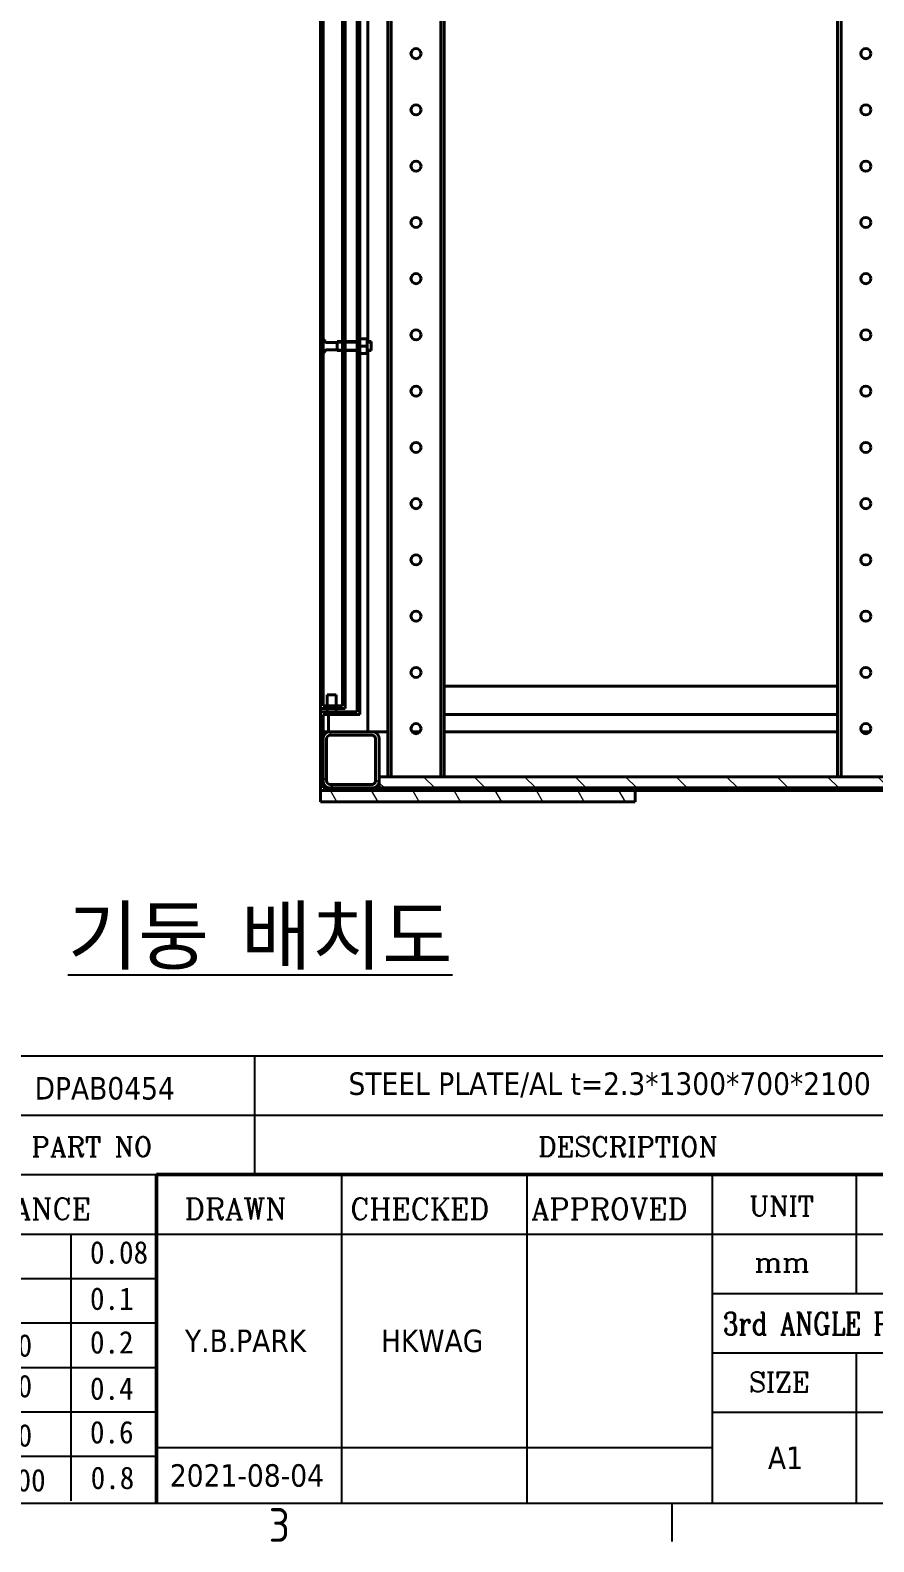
# Model space of a CAD drawing. Header units: millimetres. Extents: x 0 to 8410, y 0 to 5940.
# Drawn here: x 6438 to 7188, y 166 to 1509 of the extents above; entities that cross this region are included whole.
import ezdxf
from ezdxf.enums import TextEntityAlignment as Align

# ---------------------------------------------------------------- set-up
doc = ezdxf.new("R2010")
doc.units = ezdxf.units.MM
doc.header["$LTSCALE"] = 10
doc.layers.get('0').update_dxf_attribs({"color": 3, "lineweight": 25})
for name, color, linetype, lineweight in [('가시적인 것(ISO)', 3, 'Continuous', 40), ('가시적인 좁은 것(ISO)', 3, 'Continuous', 35), ('경계(ISO)', 7, 'Continuous', 25), ('기호(ISO)', 5, 'Continuous', 25), ('제목(ISO)', 5, 'Continuous', 50), ('해치(ISO)', 7, 'Continuous', 18)]:
    doc.layers.add(name, color=color, linetype=linetype, lineweight=lineweight)
doc.styles.add('HAN_291', font='')
doc.styles.add('RC_284', font='ROMANC.shx')
doc.styles.add('RC_287', font='ROMANC.shx')
doc.styles.add('문자 텍스트_PSTEK_POSCO', font='isocp.shx')
doc.styles.add('텍스트 스타일198', font='tahoma.ttf')
doc.styles.add('텍스트 스타일333', font='ROMANC.shx', dxfattribs={"width": 0.800000011920929})
doc.styles.get('HAN_291').set_extended_font_data('GulimChe')
pattern_1 = [(135.00021045915, (0, 0), (-22.45055783671479, -22.45072276832807), [])]

# ---------------------------------------------------------------- blocks, each defined once
blk = doc.blocks.new('경계 Default Border')
at = {"layer": '경계(ISO)'}
blk.add_line((700.8333587646484, 20), (700.8333587646484, 16.59999966621399), dxfattribs=at)
at = {"layer": '경계(ISO)', "color": 2, "insert": (664.9602061896203, 16.57139439638704), "char_height": 3.00000011920929, "attachment_point": 7, "style": '문자 텍스트_PSTEK_POSCO'}
blk.add_mtext('3', dxfattribs=at)
blk = doc.blocks.new('제목 블록 PSTEK')
at = {"color": 180}
for p, q in [((182.4757929790549, 51.56524660363496), (372.4757929537551, 51.56524660363496)), ((215.2152739891528, 41.00524660363494), (215.2152739891528, 51.56524660363496)), ((182.475792979055, 46.2852466036349), (372.4757929537551, 46.28524660363492)), ((182.475792979055, 41.00524660363493), (206.451475290024, 41.00524660363493)), ((222.9401812389276, 11.79100474011392), (222.9401812389276, 41.00524660363494)), ((239.4288871878316, 11.79100474011392), (239.4288871878316, 41.00524660363494)), ((255.9175931367356, 11.79100474011392), (255.9175931367356, 41.00524660363494)), ((268.6918866058747, 41.00524660363494), (268.6918866058747, 30.44524660363498)), ((182.475792979055, 35.72524660363497), (206.451475290024, 35.72524660363497)), ((198.8621818849491, 12.02524660363491), (198.8621818849491, 35.72524660363497)), ((206.451475290024, 35.72524660363497), (372.4757929537551, 35.72524660363497)), ((182.475792979055, 31.77524660363492), (206.451475290024, 31.77524660363492)), ((255.917593136736, 30.44524660363498), (372.4757929537552, 30.44524660363501)), ((182.475792979055, 27.82524660363487), (206.451475290024, 27.82524660363487)), ((255.9175931367359, 25.16524660363502), (372.4757929537552, 25.165246603635)), ((268.6918866058744, 25.16524660363502), (268.6918866058744, 11.79100474011392)), ((182.475792979055, 23.87524660363505), (206.451475290024, 23.87524660363505)), ((182.475792979055, 19.92524660363478), (206.451475290024, 19.92524660363478)), ((255.9175931367359, 19.88524660363481), (310.0881549537553, 19.88524660363481)), ((206.451475290024, 16.74100474011396), (255.9175931367359, 16.74100474011396)), ((182.475792979055, 15.97524660363496), (206.451475290024, 15.97524660363496)), ((182.475792979055, 11.79100474011392), (372.4757929537551, 11.79100474011389))]:
    blk.add_line(p, q, dxfattribs=at)
at = {"color": 7, "lineweight": 50}
for p, q in [((206.4514752900237, 11.79100474011392), (206.4514752900237, 41.00524660363494)), ((206.451475290024, 41.00524660363494), (372.4757929537551, 41.00524660363496))]:
    blk.add_line(p, q, dxfattribs=at)
at = {"color": 2}
for s, height, style, p in [('PART NO', 1.742399930953979, 'RC_284', (195.3359407378685, 42.62317362549192)), ('DESCRIPTION', 1.742399930953979, 'RC_284', (240.4025565652523, 42.62317362549192)), ('UNIT', 1.742399930953979, 'RC_284', (259.1652673287452, 37.34317362549218)), (' TOLERANCE', 1.899999976158142, 'RC_287', (184.0872874387979, 37.00893196870329)), ('DRAWN', 1.899999976158142, 'RC_287', (208.9766620976279, 37.00893196870329)), ('CHECKED', 1.899999976158142, 'RC_287', (223.6856844514997, 37.00893196870329)), ('APPROVED', 1.899999976158142, 'RC_287', (239.7795453577791, 37.00893196870329)), ('0.08', 2.000000029802322, 'HAN_291', (200.5467345600617, 33.09873600004101)), ('mm', 1.742399930953979, 'RC_284', (259.6505418159997, 32.3543089683787)), ('0.1', 2.000000029802322, 'HAN_291', (200.5467345600617, 28.98646558742206)), ('0.2', 2.000000029802322, 'HAN_291', (200.5467345600617, 25.10736625836028)), (' 31 ~ 120', 2.000000029802322, 'HAN_291', (183.7721304966814, 24.82628181916237)), ('121 ~ 300', 2.000000029802322, 'HAN_291', (183.7721304966814, 21.21401206133254)), ('0.4', 2.000000029802322, 'HAN_291', (200.5467345600617, 20.99509650053045)), ('SIZE', 1.742399930953979, 'RC_284', (259.1652673287452, 21.69497768947366)), ('301 ~ 600', 2.000000029802322, 'HAN_291', (183.7721304966814, 16.83491273227077)), ('0.6', 2.000000029802322, 'HAN_291', (200.5467345600617, 17.11599717146868)), ('601 ~ 1200', 2.000000029802322, 'HAN_291', (183.6802025156883, 12.84759660881125)), ('0.8', 2.000000029802322, 'HAN_291', (200.6097246063884, 13.05732192299702))]:
    blk.add_text(s, height=height, dxfattribs=dict(at, style=style)).set_placement(p)
at = {"color": 2, "style": '텍스트 스타일333', "width": 0.7999999523162842}
blk.add_text('3rd ANGLE PROJ.', height=2.000000029802322, dxfattribs=at).set_placement((256.8430306642954, 26.76148381654429))
at = {"layer": '제목(ISO)', "color": 7, "style": '텍스트 스타일198'}
for tag, p in [('부품_번호_001', (195.621131540905, 47.68071419841495)), ('설명_001', (223.5386745931489, 48.09505762959937)), ("3._Q'TY_001", (312.7051684940307, 47.92188863680521)), ('질량\\P3;_001', (348.7854742224341, 48.1643332325385)), ('1._MODEL_NAME_001', (328.8463888355892, 37.53784565642327)), ('제목_001', (338.1474522096431, 32.12134217035067)), ('부품_번호_001', (334.2803717941369, 26.80591818687283)), ('설계자_001', (208.993343327159, 25.2331256569733)), ('점검자_001', (226.4283219502686, 25.23446884679021)), ('시트_크기_001', (260.8406700134146, 14.8347677050446)), ('프로젝트_001', (278.6376504106829, 15.06821694256837)), ('작성_날짜_001', (207.6508315629738, 13.26600473167383))]:
    blk.add_attdef(tag, p, '', height=2.000000029802322, dxfattribs=at)
for tag, p in [('재질', (295.4820202024417, 48.92524660363499)), ('4._COLOR', (327.6805273250926, 48.92524660363493)), ('엔지니어링_승인자', (247.673240162284, 26.23312567187446)), ('점검_날짜', (231.1845342133799, 14.26600474011394)), ('엔지니어링_승인_날짜', (247.6732401622839, 14.26600474011394))]:
    blk.add_attdef(tag, text='', height=2.000000029802322, dxfattribs=at).set_placement(p, align=Align.MIDDLE_CENTER)

msp = doc.modelspace()

# ---------------------------------------------------------------- hatches: boundary and pattern name
at = {"layer": '해치(ISO)'}
h = msp.add_hatch(dxfattribs=at)
h.set_pattern_fill('ANSI31', color=256, scale=254, style=0)
h.set_pattern_definition([(44.99999999999999, (0, 0), (-22.45064030267288, 22.45064030267289), [])])
h.paths.add_polyline_path([(6783.018083899931, 2933.559216078617), (6783.018083899931, 2931.259216078617), (6807.968112374776, 2931.259216078618), (7883.368112374776, 2931.259216078618), (7908.31814084962, 2931.259216078617), (7908.31814084962, 2933.559216078617), (7901.288540704499, 2933.559216078617), (6790.047684045051, 2933.559216078617)])
h.paths.add_polyline_path([(6695.668112374776, 833.559216078617), (6975.668112374776, 833.559216078617), (7715.668112374776, 833.559216078617), (7995.668112374776, 833.559216078617), (7995.668112374776, 1063.559216078617), (7962.968112374776, 1063.559216078617), (7962.968112374776, 2863.559216078617), (7995.668112374776, 2863.559216078617), (7995.668112374776, 2933.559216078617), (7930.047684045051, 2933.559216078617), (7923.018083899931, 2933.559216078617), (7923.018083899931, 2931.259216078617), (7953.368112374776, 2931.259216078618), (7993.368112374776, 2931.259216078618), (7993.368112374776, 2891.259216078618), (7993.368112374776, 2865.859216078597), (7960.668112374777, 2865.859216078597), (7960.668112374777, 1061.259216078637), (7993.368112374776, 1061.259216078637), (7993.368112374776, 879.4592160786171), (7993.368112374776, 842.2592160786172), (7993.368112374776, 835.8592160786171), (7986.968112374775, 835.8592160786174), (7949.768112374775, 835.8592160786174), (7943.368112374776, 835.8592160786174), (6747.968112374775, 835.8592160786174), (6741.568112374776, 835.8592160786174), (6704.368112374776, 835.8592160786174), (6697.968112374775, 835.8592160786171), (6697.968112374775, 842.2592160786172), (6697.968112374775, 879.4592160786171), (6697.968112374775, 901.2592160786375), (6730.668112374775, 901.2592160786375), (6730.668112374775, 2865.859216078597), (6697.968112374775, 2865.859216078597), (6697.968112374775, 2891.259216078618), (6697.968112374775, 2931.259216078618), (6737.968112374776, 2931.259216078618), (6768.318140849619, 2931.259216078617), (6768.318140849619, 2933.559216078617), (6761.2885407045, 2933.559216078617), (6695.668112374776, 2933.559216078617), (6695.668112374776, 2863.559216078617), (6728.368112374776, 2863.559216078617), (6728.368112374776, 903.5592160786172), (6695.668112374776, 903.5592160786169)])
h = msp.add_hatch(dxfattribs=at)
h.set_pattern_fill('ANSI31', color=256, scale=254, angle=14.999977780745, style=0)
h.set_pattern_definition([(59.99997778074501, (0, 0), (-27.49630041384224, 15.87501066304332), [])])
h.paths.add_polyline_path([(6717.668112374776, 906.5592160786169), (6717.668112374776, 2860.559216078617), (6695.668112374776, 2860.559216078617), (6695.668112374776, 906.5592160786169)])
h.paths.add_polyline_path([(6715.368112374776, 2858.259216078617), (6715.368112374776, 908.859216078617), (6697.968112374775, 908.859216078617), (6697.968112374775, 2858.259216078617)], flags=0)
h = msp.add_hatch(dxfattribs=at)
h.set_pattern_fill('ANSI31', color=256, scale=254, angle=90.00021045915, style=0)
h.set_pattern_definition(pattern_1)
edge = h.paths.add_edge_path()
edge.add_ellipse((7949.768112374775, 842.2592160786173), major_axis=(-6.399999999999935, -1.4210854715202e-13), ratio=1, start_angle=0, end_angle=89.99999999999808)
edge.add_line((7949.768112374775, 835.8592160786174), (7986.968112374776, 835.8592160786169))
edge.add_ellipse((7986.968112374775, 842.2592160786172), major_axis=(0, -6.400000000000006), ratio=1, start_angle=0, end_angle=90)
edge.add_line((7993.368112374776, 842.2592160786172), (7993.368112374776, 879.4592160786174))
edge.add_ellipse((7986.968112374775, 879.4592160786171), major_axis=(6.400000000000006, 1.421085471520201e-13), ratio=1, start_angle=0, end_angle=89.99999999999746)
edge.add_line((7986.968112374775, 885.8592160786171), (7949.768112374774, 885.8592160786172))
edge.add_ellipse((7949.768112374775, 879.4592160786174), major_axis=(0, 6.399999999999864), ratio=1, start_angle=0, end_angle=90.00000000000126)
edge.add_line((7943.368112374776, 879.4592160786174), (7943.368112374776, 845.8592160786174))
edge.add_line((7943.368112374775, 845.8592160786174), (7943.368112374775, 842.2592160786172))
edge = h.paths.add_edge_path(flags=0)
edge.add_ellipse((7949.768112374775, 842.2592160786172), major_axis=(-7.105427357601003e-14, -3.199999999999932), ratio=1, start_angle=270.0000000000038, end_angle=360)
edge.add_line((7949.768112374775, 839.0592160786172), (7986.968112374776, 839.059216078617))
edge.add_ellipse((7986.968112374775, 842.2592160786176), major_axis=(3.2000000000005, -4.263256414560601e-13), ratio=1, start_angle=270.0000000000152, end_angle=360)
edge.add_line((7990.168112374775, 842.2592160786172), (7990.168112374775, 879.4592160786174))
edge.add_ellipse((7986.968112374775, 879.4592160786174), major_axis=(0, 3.199999999999932), ratio=1, start_angle=270, end_angle=360)
edge.add_line((7986.968112374775, 882.6592160786173), (7949.768112374774, 882.6592160786173))
edge.add_ellipse((7949.768112374775, 879.4592160786171), major_axis=(-3.200000000000216, 1.4210854715202e-13), ratio=1, start_angle=270.0000000000064, end_angle=360)
edge.add_line((7946.568112374775, 879.4592160786174), (7946.568112374775, 842.2592160786171))
edge = h.paths.add_edge_path()
edge.add_ellipse((6704.368112374776, 879.4592160786171), major_axis=(-1.421085471520201e-13, 6.400000000000006), ratio=1, start_angle=0, end_angle=89.99999999999746)
edge.add_line((6697.968112374775, 879.4592160786174), (6697.968112374775, 842.2592160786172))
edge.add_ellipse((6704.368112374776, 842.2592160786169), major_axis=(-6.399999999999579, 2.842170943040401e-13), ratio=1, start_angle=0, end_angle=90.00000000000509)
edge.add_line((6704.368112374776, 835.8592160786174), (6741.568112374775, 835.859216078617))
edge.add_ellipse((6741.568112374776, 842.2592160786173), major_axis=(7.105427357601003e-14, -6.400000000000006), ratio=1, start_angle=6.361109362927029e-13, end_angle=89.99999999999682)
edge.add_line((6747.968112374775, 842.259216078617), (6747.968112374775, 845.8592160786172))
edge.add_line((6747.968112374775, 845.8592160786174), (6747.968112374775, 879.4592160786174))
edge.add_ellipse((6741.568112374776, 879.4592160786174), major_axis=(6.399999999999935, -1.4210854715202e-13), ratio=1, start_angle=0, end_angle=90.00000000000126)
edge.add_line((6741.568112374776, 885.8592160786174), (6704.368112374777, 885.859216078617))
edge = h.paths.add_edge_path(flags=0)
edge.add_ellipse((6704.368112374776, 879.4592160786174), major_axis=(-3.199999999999932, 0), ratio=1, start_angle=270, end_angle=360)
edge.add_line((6701.168112374777, 879.4592160786174), (6701.168112374777, 842.2592160786172))
edge.add_ellipse((6704.368112374776, 842.2592160786172), major_axis=(0, -3.199999999999932), ratio=1, start_angle=270, end_angle=360)
edge.add_line((6704.368112374776, 839.059216078617), (6741.568112374775, 839.0592160786172))
edge.add_ellipse((6741.568112374776, 842.2592160786172), major_axis=(3.200000000000003, 0), ratio=1, start_angle=270.0000000000013, end_angle=360)
edge.add_line((6744.768112374775, 842.2592160786172), (6744.768112374775, 879.4592160786174))
edge.add_ellipse((6741.568112374776, 879.4592160786174), major_axis=(0, 3.199999999999932), ratio=1, start_angle=270, end_angle=359.9999999999987)
edge.add_line((6741.568112374776, 882.6592160786173), (6704.368112374777, 882.6592160786172))
h = msp.add_hatch(dxfattribs=at)
h.set_pattern_fill('ANSI31', color=256, scale=254, angle=75.00017538262, style=0)
h.set_pattern_definition([(120.00017538262, (0, 0), (-27.49625797658591, -15.87508416623469), [])])
h.paths.add_polyline_path([(6975.668112374776, 833.559216078617), (6695.668112374776, 833.559216078617), (6695.668112374776, 823.559216078617), (6975.668112374776, 823.559216078617)])
h = msp.add_hatch(dxfattribs=at)
h.set_pattern_fill('ANSI31', color=256, scale=254, angle=90.00021045915, style=0)
h.set_pattern_definition(pattern_1)
h.paths.add_polyline_path([(7943.368112374776, 835.8592160786171), (7943.368112374776, 842.2592160786172), (7943.368112374776, 845.8592160786171), (6747.968112374775, 845.8592160786171), (6747.968112374775, 842.2592160786172), (6747.968112374775, 835.8592160786171)])

# ---------------------------------------------------------------- linework, layer by layer
at = {"layer": '가시적인 것(ISO)'}
for p, q in [((7155.668112374775, 845.8592160786174), (7155.668112374775, 2931.259216078618)), ((7158.668112374775, 845.8592160786174), (7158.668112374775, 2931.259216078618)), ((6755.668112374775, 845.8592160786174), (6755.668112374775, 2921.259216078617)), ((6758.668112374775, 845.8592160786174), (6758.668112374775, 2921.259216078617)), ((6802.668112374775, 845.8592160786174), (6802.668112374775, 2921.259216078617)), ((6805.668112374775, 2921.259216078617), (6805.668112374775, 845.8592160786175)), ((6728.368112374776, 2863.559216078617), (6728.368112374776, 903.5592160786169)), ((6730.668112374775, 901.2592160786372), (6730.668112374775, 2865.859216078597)), ((6695.668112374776, 2860.559216078617), (6695.668112374776, 906.559216078617)), ((6697.968112374775, 908.8592160786172), (6697.968112374775, 2858.259216078617)), ((6715.368112374776, 2858.259216078617), (6715.368112374776, 908.859216078617)), ((6717.668112374776, 906.559216078617), (6717.668112374776, 2860.559216078617)), ((6737.968112374776, 2024.559216078617), (6737.968112374776, 1232.559216078617)), ((6700.510380332335, 1232.116948127018), (6697.968112374775, 1234.659216084578)), ((6700.510380332335, 1225.001484030216), (6697.968112374775, 1222.459216072657)), ((6710.668112374777, 1231.882633548476), (6701.076065765713, 1231.882633548476)), ((6710.668112374777, 1225.235798608758), (6701.076065765713, 1225.235798608758)), ((6710.668112374775, 1232.559216078617), (6710.668112374775, 1224.559216078617)), ((6715.368112374776, 1232.559216078617), (6710.668112374777, 1232.559216078617)), ((6710.668112374777, 1232.559216078617), (6710.668112374777, 1224.559216078617)), ((6715.368112374776, 1224.559216078617), (6710.668112374777, 1224.559216078617)), ((6728.368112374776, 1232.559216078617), (6717.668112374776, 1232.559216078617)), ((6728.368112374776, 1224.559216078617), (6717.668112374776, 1224.559216078617)), ((6730.668112374775, 1235.059216078617), (6737.168112374775, 1235.059216078617)), ((6730.668112374775, 1228.559216078617), (6737.168112374775, 1228.559216078617)), ((6737.168112374775, 1235.059216078617), (6737.168112374775, 1228.559216078617)), ((6740.668112374776, 1232.559216078617), (6737.168112374775, 1232.559216078617)), ((6737.168112374775, 1228.559216078617), (6737.168112374775, 1222.059216078617)), ((6740.668112374776, 1224.559216078617), (6737.168112374775, 1224.559216078617)), ((6737.968112374776, 1224.559216078617), (6737.968112374776, 885.8592160786171)), ((6740.668112374776, 1232.559216078617), (6740.668112374776, 1224.559216078617)), ((6730.668112374775, 1222.059216078617), (6737.168112374775, 1222.059216078617)), ((6709.668112374776, 918.5592160786169), (6701.668112374775, 918.5592160786169)), ((6701.668112374776, 908.8592160786169), (6701.668112374776, 918.5592160786169)), ((6709.668112374776, 908.859216078617), (6709.668112374776, 918.5592160786169)), ((7155.668112374777, 926.2592160786372), (6805.668112374775, 926.2592160786372)), ((6695.668112374776, 903.5592160786169), (6695.668112374776, 906.5592160786167)), ((6695.668112374776, 906.559216078617), (6717.668112374776, 906.559216078617)), ((6728.368112374776, 903.5592160786169), (6695.668112374776, 903.5592160786168)), ((6695.668112374776, 903.5592160786168), (6695.668112374776, 833.559216078617)), ((6715.368112374776, 908.8592160786172), (6697.968112374775, 908.8592160786172)), ((6697.968112374775, 835.859216078617), (6697.968112374775, 901.2592160786372)), ((6697.968112374775, 901.2592160786372), (6730.668112374775, 901.2592160786372)), ((6701.668112374776, 903.5592160786169), (6701.668112374776, 906.5592160786167)), ((6702.968112374775, 901.2592160786372), (6702.968112374775, 885.8592160786171)), ((6709.668112374776, 903.5592160786169), (6709.668112374776, 906.5592160786167)), ((6805.668112374775, 901.2592160786371), (7155.668112374775, 901.2592160786371)), ((6699.968112374775, 885.8592160786171), (6697.968112374775, 885.8592160786171)), ((6697.968112374775, 879.4592160786171), (6697.968112374775, 842.259216078617)), ((6699.968112374775, 885.8592160786171), (6702.968112374775, 885.8592160786171)), ((6701.168112374777, 842.259216078617), (6701.168112374775, 879.4592160786171)), ((6704.368112374775, 885.8592160786171), (6702.968112374775, 885.8592160786171)), ((6741.568112374776, 885.8592160786171), (6704.368112374776, 885.8592160786171)), ((6704.368112374776, 882.6592160786172), (6741.568112374776, 882.6592160786172)), ((6741.568112374776, 885.8592160786171), (6755.668112374775, 885.8592160786171)), ((6744.768112374775, 879.4592160786171), (6744.768112374775, 842.259216078617)), ((6747.968112374775, 842.259216078617), (6747.968112374775, 879.4592160786171)), ((6777.068112374776, 885.8592160786171), (6784.268112374775, 885.8592160786171)), ((6805.668112374775, 885.8592160786171), (7155.668112374775, 885.8592160786171)), ((7177.068112374776, 885.8592160786171), (7184.268112374775, 885.8592160786171)), ((6695.668112374776, 833.559216078617), (7995.668112374776, 833.559216078617)), ((6975.668112374777, 833.5592160786172), (6695.668112374776, 833.5592160786172)), ((6695.668112374776, 833.5592160786172), (6695.668112374776, 823.559216078617)), ((7993.368112374776, 835.859216078617), (6697.968112374775, 835.859216078617)), ((6741.568112374776, 839.0592160786168), (6704.368112374776, 839.0592160786168)), ((6704.368112374776, 835.8592160786168), (6741.568112374776, 835.8592160786168)), ((7943.368112374776, 845.859216078617), (6747.968112374775, 845.859216078617)), ((6747.968112374775, 845.859216078617), (6747.968112374775, 835.859216078617)), ((6747.968112374775, 835.859216078617), (7943.368112374776, 835.859216078617)), ((6975.668112374777, 823.559216078617), (6975.668112374777, 833.5592160786172)), ((6695.668112374776, 823.559216078617), (6975.668112374777, 823.559216078617))]:
    msp.add_line(p, q, dxfattribs=at)
for centre in [(6780.668112374775, 1488.559216078618), (7180.668112374775, 1488.559216078618), (6780.668112374775, 1438.559216078618), (7180.668112374775, 1438.559216078618), (6780.668112374775, 1388.559216078618), (7180.668112374775, 1388.559216078618), (6780.668112374775, 1338.559216078618), (7180.668112374775, 1338.559216078618), (6780.668112374775, 1288.559216078618), (7180.668112374775, 1288.559216078618), (6780.668112374775, 1238.559216078618), (7180.668112374775, 1238.559216078618), (6780.668112374775, 1188.559216078618), (7180.668112374775, 1188.559216078618), (6780.668112374775, 1138.559216078618), (7180.668112374775, 1138.559216078618), (6780.668112374775, 1088.559216078618), (7180.668112374775, 1088.559216078618), (6780.668112374775, 1038.559216078618), (7180.668112374775, 1038.559216078618), (6780.668112374775, 988.5592160786175), (7180.668112374775, 988.5592160786175), (6780.668112374775, 938.5592160786175), (7180.668112374775, 938.5592160786175), (6780.668112374775, 888.5592160786175), (7180.668112374775, 888.5592160786175)]:
    msp.add_circle(centre, 4.500000000000001, dxfattribs=at)
for centre, radius, start, end in [((6701.076065765713, 1232.682633560397), 0.8000000119210001, 225.000000000045, 270), ((6701.076065765713, 1224.435798596837), 0.8000000119210001, 90, 134.999999999937), ((6704.368112374776, 879.459216078617), 6.400000000000006, 90, 180), ((6704.368112374776, 879.4592160786171), 3.199999999999932, 90, 180), ((6741.568112374776, 879.4592160786174), 6.399999999999935, 0, 90), ((6741.568112374776, 879.4592160786171), 3.199999999999932, 0, 90), ((6704.368112374775, 842.2592160786166), 6.399999999999579, 180, 270), ((6704.368112374776, 842.259216078617), 3.199999999999932, 180, 270), ((6741.568112374776, 842.259216078617), 3.200000000000003, 270, 0), ((6741.568112374776, 842.2592160786172), 6.400000000000006, 270, 0)]:
    msp.add_arc(centre, radius, start, end, dxfattribs=at)
at = {"layer": '가시적인 좁은 것(ISO)'}
for p, q in [((6715.368112374776, 1231.815216078617), (6710.668112374777, 1231.815216078617)), ((6710.668112374777, 1225.303216078617), (6715.368112374776, 1225.303216078617)), ((6728.368112374776, 1231.815216078617), (6717.668112374776, 1231.815216078617)), ((6717.668112374776, 1225.303216078617), (6728.368112374776, 1225.303216078617)), ((6740.668112374776, 1231.815216078617), (6737.168112374775, 1231.815216078617)), ((6737.168112374775, 1225.303216078617), (6740.668112374776, 1225.303216078617))]:
    msp.add_line(p, q, dxfattribs=at)

# ---------------------------------------------------------------- block references
at = {"xscale": 10, "yscale": 10, "zscale": 10}
msp.add_blockref('경계 Default Border', (0, 0), dxfattribs=at)
ref = msp.add_blockref('제목 블록 PSTEK', (4485.242070462447, 82.08995259886106), dxfattribs=dict(xscale=10, yscale=10, zscale=10))
ref.add_attrib('설계자_001', 'Y.B.PARK', (6575.175503734038, 334.421209168594), dxfattribs={"layer": '제목(ISO)', "color": 7, "height": 20.00000029802322, "style": '텍스트 스타일198'})
ref.add_attrib('점검자_001', 'HKWAG', (6749.525289965133, 334.4346410667632), dxfattribs={"layer": '제목(ISO)', "color": 7, "height": 20.00000029802322, "style": '텍스트 스타일198'})
ref.add_attrib('시트_크기_001', 'A1', (7093.648770596594, 230.437629649307), dxfattribs={"layer": '제목(ISO)', "color": 7, "height": 20.00000029802322, "style": '텍스트 스타일198'})
ref.add_attrib('작성_날짜_001', '2021-08-04', (6561.750386092186, 214.7499999155994), dxfattribs={"layer": '제목(ISO)', "color": 7, "height": 20.00000029802322, "style": '텍스트 스타일198'})
ref.add_attrib('설명_001', 'STEEL PLATE/AL t=2.3*1300*700*2100', (6720.628816393936, 563.0405288948549), dxfattribs={"layer": '제목(ISO)', "color": 7, "height": 20.00000029802322, "style": '텍스트 스타일198'})
ref.add_attrib('부품_번호_001', 'DPAB0454', (6441.453385871499, 558.8970945830106), dxfattribs={"layer": '제목(ISO)', "color": 7, "height": 20.00000029802322, "style": '텍스트 스타일198'})

# ---------------------------------------------------------------- texts
at = {"layer": '기호(ISO)', "color": 6, "insert": (6470.95527661472, 702.0056506965741), "char_height": 50, "width": 536.2066033911674, "attachment_point": 4, "style": '문자 텍스트_PSTEK_POSCO'}
msp.add_mtext('{\\fISOCP|b0|i0;\\H50.0000;\\L기둥 배치도\\l}', dxfattribs=at)

doc.saveas('drawing.dxf')
